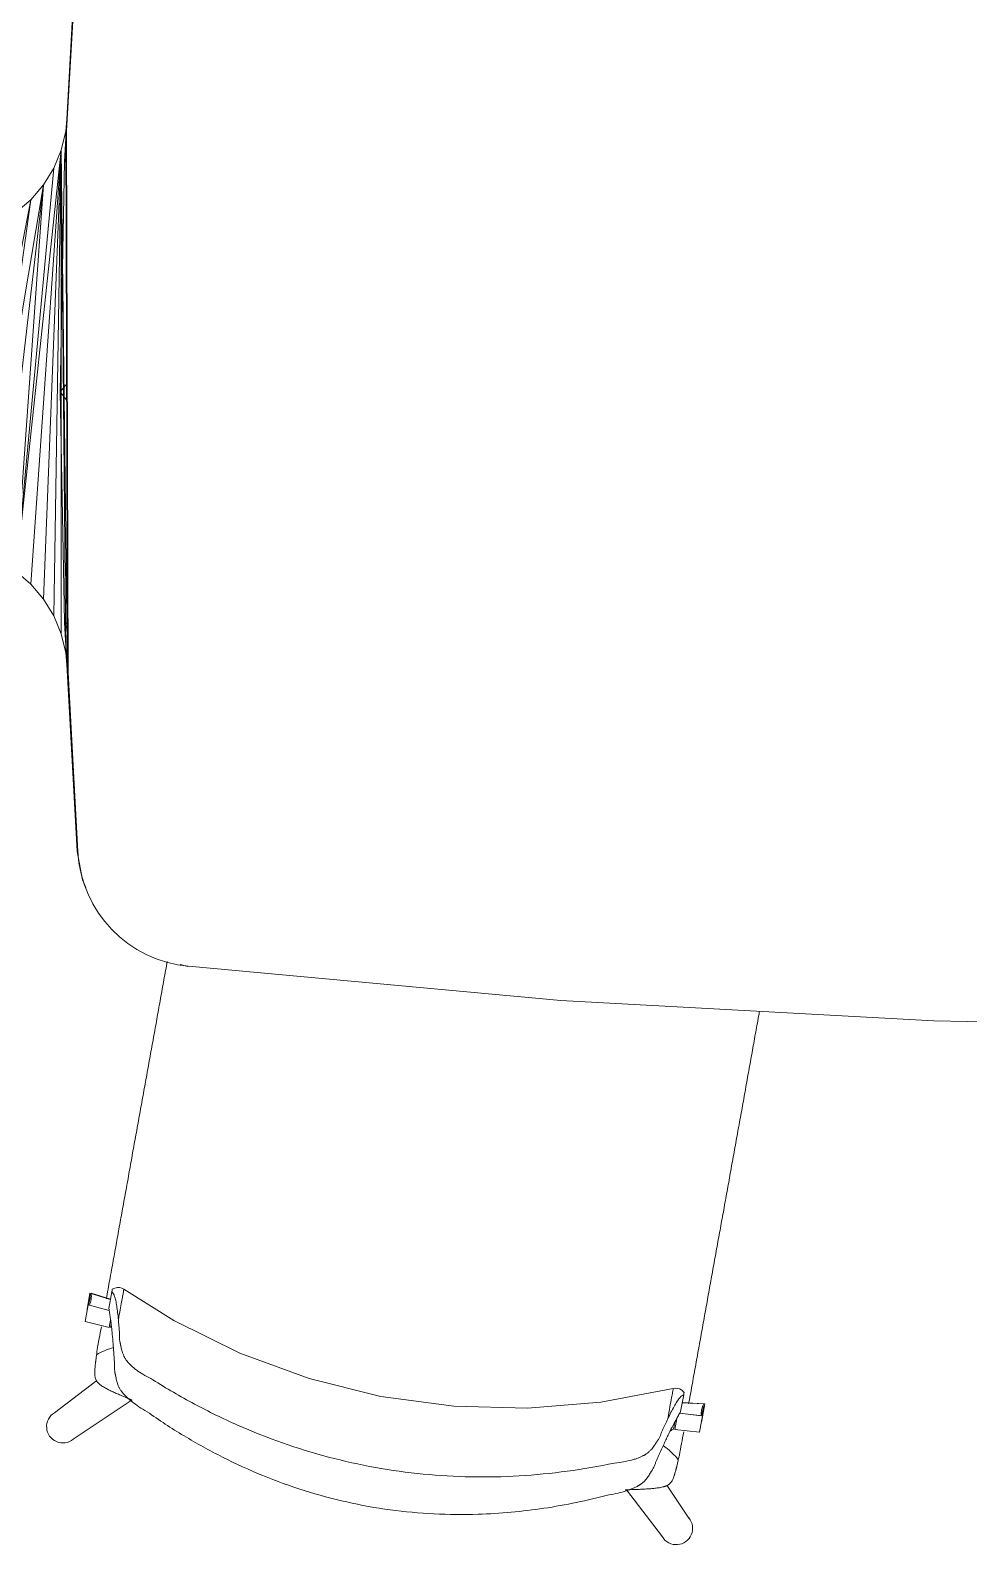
# Model space of a CAD drawing. Header units: millimetres. Extents: x 90978 to 295199, y -4084 to 97293.
# Drawn here: x 180227 to 180980, y 17590 to 18805 of the extents above; entities that cross this region are included whole.
import ezdxf

# ---------------------------------------------------------------- set-up
doc = ezdxf.new("R2010")
doc.units = ezdxf.units.MM
doc.header["$MEASUREMENT"] = 0
doc.layers.get('0').update_dxf_attribs({"linetype": 'CONTINUOUS'})
for name, color, linetype, lineweight in [('A-DETL-THIN', 8, 'CONTINUOUS', 9), ('G-IMPT', 8, 'CONTINUOUS', 9), ('I-FURN', 8, 'CONTINUOUS', 9)]:
    doc.layers.add(name, color=color, linetype=linetype, lineweight=lineweight)

# ---------------------------------------------------------------- blocks, each defined once
blk = doc.blocks.new('Synergy Type 3 - Desk Type 3_dwg_Family - 580997-310579-_3D_-V208-Level 0')
at = {"layer": 'G-IMPT'}
for p, q in [((208.3, 236.7), (209.8, 242.9)), ((140.4, 158.4), (117.7, 154.1)), ((146.5, 161.1), (140.4, 158.4)), ((-619.8, 154.1), (-435.6, 143.9)), ((-251.1, 140.5), (-257.9, 146.1)), ((-251.1, 140.5), (-244.1, 146.2)), ((117.7, 154.1), (-66.5, 143.9)), ((-58.7, 146.7), (-66.5, 143.9)), ((-66.5, 143.9), (-64.4, 146.7)), ((119.5, 154.9), (117.7, 154.1)), ((118.9, 154.8), (117.7, 154.1)), ((-440.4, 145.6), (-435.6, 143.9)), ((-435.6, 143.9), (-436.9, 145.6)), ((-435.6, 143.9), (-251.1, 140.5)), ((-66.5, 143.9), (-251.1, 140.5))]:
    blk.add_line(p, q, dxfattribs=at)
blk = doc.blocks.new('Synergy Type 3 - Desk Type 3_dwg_Family - 694305-310617-_3D_-V212-Level 0')
at = {"layer": 'G-IMPT'}
for p, q in [((-473.4, 146.3), (-476.1, 146.3)), ((-460.4, 145.1), (-476.1, 146.3)), ((-26.1, 146.3), (-460.4, 145.1)), ((-26.1, 146.3), (-445.2, 141.4)), ((-26.1, 146.3), (-201.8, 146.3)), ((-41.7, 145.1), (-26.1, 146.3)), ((-460.4, 145.1), (-445.2, 141.4)), ((-41.7, 145.1), (-445.2, 141.4)), ((-445.2, 141.4), (-430.7, 135.4)), ((-107, 105.1), (-445.2, 141.4)), ((-96.8, 117), (-445.2, 141.4)), ((-84.8, 127.2), (-445.2, 141.4)), ((-71.5, 135.4), (-445.2, 141.4)), ((-57, 141.4), (-445.2, 141.4)), ((-430.7, 135.4), (-417.3, 127.2)), ((-107, 105.1), (-430.7, 135.4)), ((-84.8, 127.2), (-71.5, 135.4)), ((-71.5, 135.4), (-57, 141.4)), ((-57, 141.4), (-41.7, 145.1)), ((-417.3, 127.2), (-405.3, 117)), ((-121.2, 77.2), (-417.3, 127.2)), ((-115.2, 91.7), (-417.3, 127.2)), ((-107, 105.1), (-417.3, 127.2)), ((-96.8, 117), (-84.8, 127.2)), ((-405.3, 117), (-395.2, 105.1)), ((-124.8, 61.9), (-405.3, 117)), ((-121.2, 77.2), (-405.3, 117)), ((-107, 105.1), (-96.8, 117)), ((-395.2, 105.1), (-387, 91.7)), ((-124.8, 61.9), (-395.2, 105.1)), ((-115.2, 91.7), (-107, 105.1)), ((-387, 91.7), (-381, 77.2)), ((-124.8, 61.9), (-387, 91.7)), ((-121.2, 77.2), (-115.2, 91.7)), ((-381, 77.2), (-377.3, 61.9)), ((-124.8, 61.9), (-381, 77.2)), ((-124.8, 61.9), (-121.2, 77.2)), ((-377.3, 61.9), (-376.1, 46.3)), ((-124.8, 61.9), (-377.3, 61.9)), ((-124.8, 61.9), (-376.1, 46.3)), ((-126.1, 46.3), (-124.8, 61.9)), ((-376.1, -103.7), (-376.1, 46.3)), ((-328.1, -145.7), (-376.1, 46.3)), ((-126.1, 46.3), (-376.1, 46.3)), ((-318.1, -145.7), (-126.1, 46.3)), ((-174.1, -145.7), (-126.1, 46.3)), ((-126.1, -103.7), (-126.1, 46.3)), ((-376.1, -103.7), (-374.8, -114.8)), ((-376.1, -103.7), (-365.1, -134.9)), ((-376.1, -103.7), (-357.2, -142.8)), ((-376.1, -103.7), (-349.7, -145.7)), ((-376.1, -103.7), (-342.6, -145.7)), ((-376.1, -103.7), (-334.1, -145.7)), ((-168.1, -145.7), (-126.1, -103.7)), ((-159.6, -145.7), (-126.1, -103.7)), ((-127.3, -114.8), (-126.1, -103.7)), ((-374.8, -114.8), (-371.1, -125.4)), ((-374.8, -114.8), (-365.1, -134.9)), ((-158.2, -145.7), (-127.3, -114.8)), ((-131, -125.4), (-127.3, -114.8)), ((-371.1, -125.4), (-365.1, -134.9)), ((-156.5, -145.7), (-131, -125.4)), ((-137, -134.9), (-131, -125.4)), ((-365.1, -134.9), (-357.2, -142.8)), ((-357.2, -142.8), (-352.6, -145.7)), ((-154.2, -145.7), (-137, -134.9)), ((-150.9, -145.7), (-144.9, -142.8)), ((-149.5, -145.7), (-144.9, -142.8)), ((-144.9, -142.8), (-137, -134.9))]:
    blk.add_line(p, q, dxfattribs=at)

msp = doc.modelspace()

# ---------------------------------------------------------------- linework, layer by layer
at = {"layer": 'A-DETL-THIN'}
for p, q in [((180264.9, 18883.8), (180255.9, 18724.4)), ((180255.9, 18724.4), (180257.1, 18290)), ((180257.1, 18290), (180264.9, 18146.2)), ((180353.7, 18054.2), (180652.3, 18026.9)), ((180652.3, 18026.9), (180951.6, 18010.5)), ((180951.6, 18010.5), (181251.3, 18005))]:
    msp.add_line(p, q, dxfattribs=at)
msp.add_arc((180362.5, 18151.5), 97.7, 183.099, 264.8471, dxfattribs=at)
at = {"layer": 'I-FURN'}
for p, q in [((180274.6, 17792.1), (180272.3, 17779)), ((180291.2, 17787), (180274.6, 17792.1)), ((180291.2, 17787.1), (180275.6, 17791.9)), ((180289.8, 17779.7), (180292.3, 17793.1)), ((180294.6, 17796), (180292.6, 17795.2)), ((180296.8, 17796.4), (180294.6, 17796)), ((180298.3, 17796.4), (180296.8, 17796.4)), ((180300.2, 17795.9), (180298.3, 17796.4)), ((180301.9, 17795.1), (180300.2, 17795.9)), ((180342, 17770.1), (180301.9, 17795.1)), ((180270.9, 17769.3), (180273.2, 17782.5)), ((180273.2, 17782.5), (180290.1, 17778.2)), ((180290.2, 17764.5), (180270.9, 17769.3)), ((180291.2, 17770.3), (180290.2, 17764.5)), ((180291.7, 17767.2), (180291.1, 17764.3)), ((180395, 17743.8), (180342, 17770.1)), ((180450.5, 17723.5), (180395, 17743.8)), ((180280.3, 17722), (180246.2, 17696.1)), ((180507.9, 17709.2), (180450.5, 17723.5)), ((180742.5, 17715.6), (180684.5, 17704.5)), ((180742.5, 17715.6), (180744.4, 17715.8)), ((180744.4, 17715.8), (180746.3, 17715.6)), ((180746.3, 17715.6), (180747.7, 17715.1)), ((180747.7, 17715.1), (180749.7, 17713.9)), ((180261.3, 17674.8), (180308.4, 17706.4)), ((180566.5, 17701.2), (180507.9, 17709.2)), ((180684.5, 17704.5), (180625.6, 17699.7)), ((180748.4, 17697), (180750.9, 17710.4)), ((180749.7, 17713.9), (180751.2, 17712.4)), ((180768, 17703.1), (180749.7, 17704.1)), ((180767, 17703.2), (180749.8, 17704.3)), ((180765.6, 17689.9), (180768, 17703.1)), ((180625.6, 17699.7), (180566.5, 17701.2)), ((180743.7, 17682.6), (180745.3, 17691.3)), ((180747.6, 17695.6), (180765.9, 17693.5)), ((180747.7, 17695.7), (180765, 17693.7)), ((180765.9, 17693.5), (180763.5, 17680.4)), ((180742.8, 17682.8), (180743.8, 17688.6)), ((180763.5, 17680.4), (180743.7, 17682.6)), ((180705.1, 17634.3), (180733.9, 17596.4)), ((180755.1, 17611.6), (180737.4, 17637.9))]:
    msp.add_line(p, q, dxfattribs=at)
for centre, start, end in [((180253, 17684.9), 121.7401, 309.3564), ((180745, 17603.3), 211.7636, 39.3798)]:
    msp.add_arc(centre, 13.1, start, end, dxfattribs=at)
for centre, start_param, end_param in [((180257.4, 17789.7), 6.026179, 6.605675), ((180258.4, 17789.5), 6.026179, 6.605675), ((180255.1, 17776.6), 0.238848, 0.322489), ((180782.3, 17695), 2.819103, 3.398599), ((180783.2, 17694.8), 2.819103, 3.398599), ((180780.9, 17681.7), 2.819103, 2.902745)]:
    msp.add_ellipse(centre, major_axis=(17.1, -3.1), ratio=0.978487, start_param=start_param, end_param=end_param, dxfattribs=at)
for points, knots in [([(180287.8, 17787.3), (180287.9, 17788), (180288.5, 17791.2), (180289.5, 17797), (180290.9, 17804.6), (180292.3, 17812.3), (180294.1, 17822.2), (180296.3, 17834.4), (180298.4, 17846.4), (180300.2, 17856.2), (180301.5, 17863.6), (180302.9, 17871.1), (180304.7, 17881), (180306.9, 17893.2), (180309.5, 17907.9), (180312.2, 17922.8), (180314.9, 17937.7), (180317.6, 17952.4), (180319.8, 17964.7), (180321.6, 17974.7), (180322.9, 17982.2), (180324.3, 17989.7), (180326.1, 17999.6), (180328.3, 18011.8), (180330.5, 18024.1), (180332.3, 18034), (180333.6, 18041.5), (180335, 18049), (180336, 18054.5), (180336.5, 18057.5), (180336.6, 18058.1)], [-0.8977274, -0.8977274, -0.8977274, -0.8977274, -0.8928571, -0.875, -0.8571429, -0.8392857, -0.8214286, -0.7857143, -0.75, -0.7321429, -0.7142857, -0.6964286, -0.6785714, -0.6428571, -0.6071429, -0.5714286, -0.5357143, -0.5, -0.4642857, -0.4464286, -0.4285714, -0.4107143, -0.3928571, -0.3571429, -0.3214286, -0.3035714, -0.2857143, -0.2678571, -0.25, -0.2458115, -0.2458115, -0.2458115, -0.2458115]), ([(180811.7, 18018.1), (180811.6, 18017.4), (180810.6, 18011.8), (180808.7, 18001.4), (180806.1, 17987), (180803.5, 17972.4), (180800.8, 17957.4), (180798.1, 17942.3), (180795.4, 17927.4), (180793.1, 17915.1), (180791.4, 17905.1), (180790, 17897.6), (180788.6, 17890.1), (180786.9, 17880.2), (180784.7, 17868), (180782.5, 17855.9), (180780.7, 17846.1), (180779.4, 17838.7), (180778, 17831.2), (180776.2, 17821.4), (180774, 17809.1), (180771.8, 17796.9), (180770, 17786.9), (180768.7, 17779.4), (180767.3, 17771.8), (180765.5, 17761.9), (180763.3, 17749.6), (180760.6, 17734.8), (180757.9, 17719.6), (180756, 17709), (180755, 17703.5), (180754.9, 17703.1)], [-0.8626055, -0.8626055, -0.8626055, -0.8626055, -0.8571429, -0.8214286, -0.7857143, -0.75, -0.7142857, -0.6785714, -0.6428571, -0.6071429, -0.5892857, -0.5714286, -0.5535714, -0.5357143, -0.5, -0.4642857, -0.4464286, -0.4285714, -0.4107143, -0.3928571, -0.3571429, -0.3214286, -0.3035714, -0.2857143, -0.2678571, -0.25, -0.2142857, -0.1785714, -0.1428571, -0.1071429, -0.103964, -0.103964, -0.103964, -0.103964]), ([(180292.3, 17793.5), (180292.4, 17793.9), (180292.5, 17794.6), (180292.6, 17795.2), (180292.6, 17795.1), (180292.5, 17794.5), (180292.4, 17793.7), (180292.3, 17793.1)], [0.4171888, 0.4171888, 0.4171888, 0.4171888, 0.5, 0.625, 0.75, 0.875, 1, 1, 1, 1]), ([(180297.5, 17770.5), (180298, 17773.5), (180298.9, 17778.8), (180300.1, 17785.1), (180300.9, 17789.7), (180301.4, 17792.4), (180301.6, 17793.8), (180301.8, 17794.5), (180301.9, 17795), (180301.9, 17795.1), (180301.9, 17795.1)], [0, 0, 0, 0, 0.1111111, 0.2222222, 0.3333333, 0.4444444, 0.5, 0.5555556, 0.6111111, 0.6625707, 0.6625707, 0.6625707, 0.6625707]), ([(180320.5, 17696.9), (180318.2, 17698.2), (180313.8, 17700.8), (180309.2, 17704.2), (180306.1, 17706.8), (180303.9, 17708.8), (180302.3, 17710.5), (180301.3, 17711.6), (180300.7, 17712.3), (180300.3, 17712.8), (180299.9, 17713.3), (180299.5, 17713.9), (180298.7, 17715.1), (180297.8, 17716.7), (180297, 17718.6), (180296.4, 17720.4), (180296, 17722.2), (180295.6, 17724), (180295.3, 17725.4), (180295.1, 17726.3), (180295, 17726.9), (180294.9, 17727.3), (180294.8, 17727.7), (180294.7, 17728.2), (180294.6, 17729.1), (180294.4, 17730.3), (180294.3, 17731.7), (180294.3, 17733.5), (180294.3, 17735.2), (180294.3, 17736.9), (180294.2, 17738.2), (180294.1, 17739.5), (180294, 17741.3), (180293.8, 17744.3), (180293.4, 17748.5), (180293.1, 17753.1), (180292.7, 17757.5), (180292.3, 17761.7), (180291.9, 17765.6), (180291.5, 17769.2), (180291.1, 17771.3), (180291, 17772.3)], [0, 0, 0, 0, 0.035714, 0.071429, 0.089286, 0.107143, 0.125, 0.133929, 0.138393, 0.142857, 0.147321, 0.151786, 0.160714, 0.178571, 0.196429, 0.214286, 0.232143, 0.25, 0.267857, 0.276786, 0.28125, 0.285714, 0.290179, 0.294643, 0.303571, 0.321429, 0.339286, 0.357143, 0.392857, 0.410714, 0.428571, 0.446429, 0.464286, 0.5, 0.571429, 0.642857, 0.714286, 0.785714, 0.857143, 0.928571, 1, 1, 1, 1]), ([(180297.5, 17770.5), (180297.6, 17768.9), (180297.8, 17766.5), (180298.1, 17763.6), (180298.2, 17762), (180298.3, 17760.7), (180298.4, 17759.5), (180298.4, 17758), (180298.4, 17756.5), (180298.4, 17755), (180298.5, 17753.8), (180298.7, 17752.7), (180298.9, 17751.9), (180299, 17751.5), (180299.1, 17751.1), (180299.2, 17750.7), (180299.3, 17750.2), (180299.5, 17749.3), (180299.8, 17747.9), (180300.2, 17746.2), (180300.8, 17744.4), (180301.4, 17742.5), (180302.3, 17740.6), (180303.2, 17739), (180304, 17737.9), (180304.5, 17737.3), (180304.9, 17736.9), (180305.3, 17736.4), (180305.8, 17735.8), (180306.9, 17734.7), (180308.5, 17733.2), (180310.7, 17731.3), (180313.9, 17728.9), (180318.5, 17726), (180322.8, 17723.7), (180325.1, 17722.5)], [0, 0, 0, 0, 0.125, 0.1875, 0.21875, 0.25, 0.28125, 0.3125, 0.375, 0.40625, 0.4375, 0.46875, 0.484375, 0.492188, 0.5, 0.507812, 0.515625, 0.53125, 0.5625, 0.59375, 0.625, 0.65625, 0.6875, 0.71875, 0.734375, 0.742188, 0.75, 0.757812, 0.765625, 0.78125, 0.8125, 0.84375, 0.875, 0.9375, 1, 1, 1, 1]), ([(180308, 17706.4), (180305.8, 17707.3), (180302.2, 17708.8), (180298, 17710.6), (180295.7, 17711.6), (180294, 17712.4), (180292.4, 17713.1), (180291, 17713.8), (180289.5, 17714.5), (180287.9, 17715.4), (180286.2, 17716.3), (180284.7, 17717.2), (180283.5, 17718), (180282.6, 17718.7), (180282, 17719.2), (180281.4, 17719.7), (180280.7, 17720.5), (180279.9, 17721.6), (180279.2, 17722.9), (180278.8, 17724.2), (180278.6, 17725.5), (180278.5, 17726.9), (180278.5, 17728.1), (180278.5, 17729), (180278.6, 17729.5), (180278.6, 17729.9), (180278.6, 17730.3), (180278.6, 17730.8), (180278.7, 17731.7), (180278.8, 17733), (180278.9, 17734.2), (180279, 17735.2), (180279.1, 17736), (180279.2, 17736.8), (180279.4, 17737.9), (180279.6, 17739.8), (180279.8, 17741.5), (180279.9, 17742.6)], [0, 0, 0, 0, 0.125, 0.1875, 0.21875, 0.25, 0.28125, 0.3125, 0.34375, 0.375, 0.40625, 0.4375, 0.46875, 0.484375, 0.5, 0.515625, 0.53125, 0.5625, 0.59375, 0.625, 0.65625, 0.6875, 0.71875, 0.734375, 0.742188, 0.75, 0.757812, 0.765625, 0.78125, 0.8125, 0.84375, 0.859375, 0.875, 0.890625, 0.90625, 0.9375, 1, 1, 1, 1]), ([(180293.9, 17748.5), (180293.5, 17748.4), (180290.9, 17747.7), (180286.3, 17745.9), (180282, 17743.8), (180279.9, 17742.6)], [0.93933321, 0.93933321, 0.93933321, 0.93933321, 0.94444444, 0.97222222, 1, 1, 1, 1]), ([(180325.1, 17722.5), (180336, 17715.6), (180358.2, 17702.6), (180404.5, 17680), (180465.4, 17658.5), (180541.6, 17644.8), (180606.2, 17643.6), (180657.5, 17648.7), (180682.8, 17653), (180695.4, 17655.7)], [-1, -1, -1, -1, -0.9, -0.8, -0.6, -0.4, -0.2, -0.1, 0, 0, 0, 0]), ([(180742.4, 17715), (180742.4, 17714.7), (180742.3, 17714.1), (180741.9, 17712.1), (180741.2, 17708.3), (180739.9, 17701.2), (180738.8, 17694.7), (180738.1, 17691.1)], [0.4444444, 0.4444444, 0.4444444, 0.4444444, 0.5138889, 0.5833333, 0.7222222, 0.8611111, 1, 1, 1, 1]), ([(180750.9, 17710.4), (180751, 17711), (180751.1, 17711.8), (180751.2, 17712.4), (180751.2, 17712.5), (180751.1, 17711.9), (180751, 17711.1), (180750.9, 17710.8)], [0, 0, 0, 0, 0.125, 0.25, 0.375, 0.5, 0.5837817, 0.5837817, 0.5837817, 0.5837817]), ([(180690.8, 17630.1), (180673.6, 17625.6), (180639, 17618.4), (180580.2, 17613), (180515.2, 17616.1), (180445.9, 17631.8), (180391.2, 17654.3), (180349.9, 17677.2), (180330.1, 17690.1), (180320.5, 17696.9)], [-1, -1, -1, -1, -0.863636, -0.727273, -0.545455, -0.363636, -0.181818, -0.090909, 0, 0, 0, 0]), ([(180744.8, 17690.4), (180743.8, 17688.7), (180742.2, 17685.7), (180739.8, 17681), (180738, 17677.2), (180736.1, 17673.2), (180734.2, 17669), (180732.4, 17665.2), (180730.9, 17662.1), (180730, 17660), (180729.3, 17658.4), (180728.7, 17656.8), (180728.1, 17655.2), (180727.5, 17653.5), (180726.9, 17652.3), (180726.3, 17651.2), (180725.9, 17650.4), (180725.6, 17650), (180725.4, 17649.6), (180725.1, 17649.3), (180724.8, 17648.8), (180724.3, 17648), (180723.6, 17646.8), (180722.6, 17645.3), (180721.6, 17643.7), (180720.4, 17642.2), (180718.9, 17640.7), (180717.5, 17639.5), (180716.4, 17638.7), (180715.8, 17638.3), (180715.2, 17637.9), (180714.7, 17637.6), (180713.9, 17637.2), (180712.6, 17636.5), (180710.5, 17635.5), (180707.8, 17634.4), (180703.9, 17633), (180698.4, 17631.5), (180693.4, 17630.5), (180690.8, 17630.1)], [0, 0, 0, 0, 0.142857, 0.214286, 0.285714, 0.357143, 0.428571, 0.5, 0.535714, 0.571429, 0.589286, 0.607143, 0.642857, 0.660714, 0.678571, 0.696429, 0.705357, 0.709821, 0.714286, 0.71875, 0.723214, 0.732143, 0.75, 0.767857, 0.785714, 0.803571, 0.821429, 0.839286, 0.848214, 0.852679, 0.857143, 0.861607, 0.866071, 0.875, 0.892857, 0.910714, 0.928571, 0.964286, 1, 1, 1, 1]), ([(180695.4, 17655.7), (180698, 17656), (180702.8, 17656.6), (180708.2, 17657.8), (180712, 17658.9), (180714.7, 17659.9), (180716.8, 17660.8), (180718.1, 17661.4), (180718.8, 17661.8), (180719.4, 17662.1), (180719.9, 17662.4), (180720.6, 17662.8), (180721.7, 17663.5), (180723.1, 17664.7), (180724.6, 17666.2), (180725.9, 17667.7), (180727, 17669.2), (180728, 17670.7), (180728.7, 17671.8), (180729.3, 17672.6), (180729.6, 17673.1), (180729.8, 17673.4), (180730, 17673.7), (180730.3, 17674.1), (180730.7, 17674.8), (180731.3, 17675.8), (180731.8, 17676.8), (180732.4, 17678.3), (180732.8, 17679.6), (180733.4, 17681.1), (180733.8, 17682.2), (180734.4, 17683.3), (180735.1, 17684.8), (180736.3, 17687.4), (180737.4, 17689.6), (180738.1, 17691.1)], [0, 0, 0, 0, 0.0625, 0.125, 0.15625, 0.1875, 0.21875, 0.234375, 0.242188, 0.25, 0.257812, 0.265625, 0.28125, 0.3125, 0.34375, 0.375, 0.40625, 0.4375, 0.46875, 0.484375, 0.492188, 0.5, 0.507812, 0.515625, 0.53125, 0.5625, 0.59375, 0.625, 0.6875, 0.71875, 0.75, 0.78125, 0.8125, 0.875, 1, 1, 1, 1]), ([(180740.2, 17681.7), (180740.7, 17681.8), (180741.6, 17682.3), (180742.4, 17682.7), (180742.8, 17682.9)], [-0.5281276, -0.5281276, -0.5281276, -0.5281276, -0.3333333, -0.1189454, -0.1189454, -0.1189454, -0.1189454]), ([(180746.6, 17658.4), (180745.1, 17660.3), (180741.8, 17663.7), (180737.7, 17667.3), (180735.2, 17669.2), (180734.4, 17669.7)], [0, 0, 0, 0, 0.02777778, 0.05555556, 0.06696683, 0.06696683, 0.06696683, 0.06696683]), ([(180746.6, 17658.4), (180746.4, 17657.3), (180746, 17655.7), (180745.5, 17653.8), (180745.3, 17652.7), (180745.1, 17651.9), (180744.9, 17651.2), (180744.6, 17650.2), (180744.3, 17649), (180744, 17647.8), (180743.7, 17646.9), (180743.6, 17646.4), (180743.5, 17646.1), (180743.3, 17645.7), (180743.2, 17645.2), (180742.9, 17644.4), (180742.5, 17643.2), (180741.9, 17641.9), (180741.3, 17640.8), (180740.4, 17639.7), (180739.3, 17638.7), (180738.2, 17638), (180737.3, 17637.5), (180736.5, 17637.2), (180735.8, 17636.9), (180734.7, 17636.6), (180733.3, 17636.3), (180731.5, 17635.9), (180729.7, 17635.7), (180727.9, 17635.5), (180726.2, 17635.3), (180724.6, 17635.1), (180722.9, 17635), (180721, 17634.9), (180718.5, 17634.7), (180713.9, 17634.5), (180710.1, 17634.4), (180707.7, 17634.3)], [0, 0, 0, 0, 0.0625, 0.09375, 0.109375, 0.125, 0.140625, 0.15625, 0.1875, 0.21875, 0.234375, 0.242188, 0.25, 0.257812, 0.265625, 0.28125, 0.3125, 0.34375, 0.375, 0.40625, 0.4375, 0.46875, 0.484375, 0.5, 0.515625, 0.53125, 0.5625, 0.59375, 0.625, 0.65625, 0.6875, 0.71875, 0.75, 0.78125, 0.8125, 0.875, 1, 1, 1, 1])]:
    msp.add_open_spline(points, degree=3, knots=knots, dxfattribs=at)
for points in [[(180292.3, 17793.1), (180292.7, 17792.9), (180293.4, 17792), (180294.5, 17789.6), (180295.4, 17786.2), (180296.1, 17781.8), (180296.9, 17776.6), (180297.3, 17772.6), (180297.5, 17770.5)], [(180291, 17772.3), (180290.8, 17773.6), (180290.4, 17776.2), (180290, 17778.6), (180289.8, 17779.7)], [(180280.4, 17746.4), (180281.5, 17752.4), (180282.6, 17758.6), (180283.8, 17765.1)], [(180279.9, 17742.6), (180280, 17743.2), (180280.2, 17744.5), (180280.3, 17745.7), (180280.4, 17746.4)], [(180738.1, 17691.1), (180739, 17693), (180740.7, 17696.5), (180743.3, 17701.1), (180745.5, 17705), (180747.5, 17707.9), (180749.4, 17709.8), (180750.4, 17710.3), (180750.9, 17710.4)], [(180748.4, 17697), (180747.9, 17696), (180746.7, 17693.9), (180745.4, 17691.6), (180744.8, 17690.4)], [(180750.9, 17680.7), (180749.7, 17674.3), (180748.6, 17668.1), (180747.5, 17662.1)], [(180747.5, 17662.1), (180747.4, 17661.5), (180747.1, 17660.2), (180746.8, 17659), (180746.6, 17658.4)], [(180704, 17634.3), (180705.2, 17634.3), (180706.5, 17634.3), (180707.7, 17634.3)], [(180707.7, 17634.3), (180706.5, 17634.3), (180705.3, 17634.3), (180704, 17634.3)]]:
    msp.add_open_spline(points, degree=3, dxfattribs=at)

# ---------------------------------------------------------------- block references
at = {"rotation": 270.0000000000001}
for name in ['Synergy Type 3 - Desk Type 3_dwg_Family - 580997-310579-_3D_-V208-Level 0', 'Synergy Type 3 - Desk Type 3_dwg_Family - 580997-310579-_3D_-V208-Level 0', 'Synergy Type 3 - Desk Type 3_dwg_Family - 694305-310617-_3D_-V212-Level 0', 'Synergy Type 3 - Desk Type 3_dwg_Family - 694305-310617-_3D_-V212-Level 0']:
    msp.add_blockref(name, (180110.3, 18263.9), dxfattribs=at)

doc.saveas('drawing.dxf')
